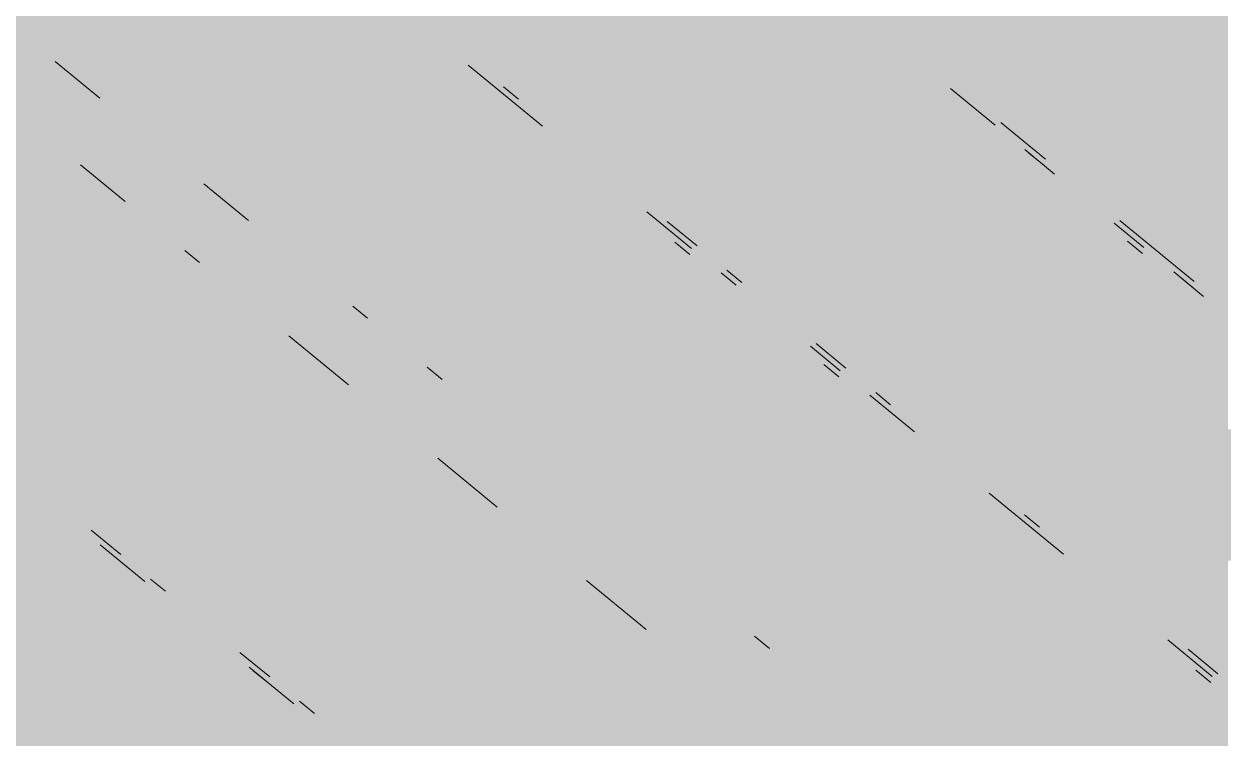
# Model space of a CAD drawing. Header units: millimetres. Extents: x 5 to 1315, y 5 to 292.
# Drawn here: x 1187.166 to 1189.805, y 86.176 to 87.749 of the extents above; entities that cross this region are included whole.
import ezdxf

# ---------------------------------------------------------------- set-up
doc = ezdxf.new("R2010")
doc.units = ezdxf.units.MM
doc.layers.add('EXISTING', color=7, linetype='Continuous')
doc.layers.add('IMAGES', color=7, linetype='Continuous')

# ---------------------------------------------------------------- blocks, each defined once
blk = doc.blocks.new('SHEET_03')
at = {"layer": 'EXISTING', "color": 250, "lineweight": 9}
for p, q in [((287.3327, 87.5856), (287.2344, 87.6664)), ((288.1436, 87.6586), (288.3074, 87.5239)), ((288.2543, 87.5837), (288.2216, 87.6106)), ((289.2052, 87.6069), (289.3035, 87.5261)), ((289.4143, 87.4512), (289.316, 87.532)), ((289.369, 87.4722), (289.4345, 87.4184)), ((289.4109, 87.4378), (289.3781, 87.4647)), ((287.2905, 87.4389), (287.3888, 87.3581)), ((287.6603, 87.3163), (287.562, 87.3971)), ((288.5367, 87.3354), (288.635, 87.2546)), ((288.6475, 87.2605), (288.582, 87.3143)), ((289.5656, 87.3106), (289.6311, 87.2568)), ((289.7419, 87.1818), (289.5781, 87.3165)), ((288.6316, 87.2412), (288.5989, 87.2681)), ((289.6277, 87.2434), (289.595, 87.2703)), ((287.5198, 87.2504), (287.5526, 87.2234)), ((288.7458, 87.1797), (288.713, 87.2066)), ((288.7005, 87.2007), (288.7333, 87.1738)), ((289.6967, 87.2029), (289.7622, 87.149)), ((289.7385, 87.1684), (289.7057, 87.1954)), ((287.9224, 87.1009), (287.8897, 87.1278)), ((287.7492, 87.0618), (287.8802, 86.9541)), ((288.8971, 87.0391), (288.9627, 86.9853)), ((288.9751, 86.9911), (288.9096, 87.045)), ((288.0863, 86.9662), (288.0535, 86.9931)), ((288.9593, 86.9719), (288.9265, 86.9988)), ((289.0282, 86.9314), (289.1265, 86.8506)), ((289.0734, 86.9103), (289.0407, 86.9373)), ((288.0768, 86.7925), (288.2079, 86.6848)), ((289.2903, 86.7159), (289.4541, 86.5813)), ((289.4011, 86.641), (289.3683, 86.6679)), ((287.3792, 86.5804), (287.3136, 86.6342)), ((287.3339, 86.6015), (287.4322, 86.5207)), ((287.4775, 86.4996), (287.4447, 86.5265)), ((288.4044, 86.5232), (288.5355, 86.4154)), ((288.807, 86.3737), (288.7743, 86.4006)), ((289.6835, 86.3927), (289.7817, 86.3119)), ((287.7068, 86.3111), (287.6413, 86.3649)), ((289.7942, 86.3178), (289.7287, 86.3717)), ((287.6616, 86.3321), (287.7598, 86.2513)), ((287.7034, 86.2976), (287.6706, 86.3246)), ((289.7783, 86.2985), (289.7456, 86.3255)), ((287.8051, 86.2303), (287.7723, 86.2572))]:
    blk.add_line(p, q, dxfattribs=at)
at = {"layer": 'IMAGES', "color": 7}
for points in [[(287.1182, 87.7237), (287.2145, 87.7237), (287.1182, 87.8201), (287.2145, 87.8201)], [(287.2145, 87.7237), (287.3109, 87.7237), (287.2145, 87.8201), (287.3109, 87.8201)], [(287.3109, 87.7237), (287.4073, 87.7237), (287.3109, 87.8201), (287.4073, 87.8201)], [(287.4073, 87.7237), (287.8891, 87.7237), (287.4073, 87.8201), (287.8891, 87.8201)], [(287.8891, 87.7237), (288.0818, 87.7237), (287.8891, 87.8201), (288.0818, 87.8201)], [(288.0818, 87.7237), (288.1782, 87.7237), (288.0818, 87.8201), (288.1782, 87.8201)], [(288.1782, 87.7237), (288.7564, 87.7237), (288.1782, 87.8201), (288.7564, 87.8201)], [(288.7564, 87.7237), (288.8527, 87.7237), (288.7564, 87.8201), (288.8527, 87.8201)], [(288.8527, 87.7237), (288.9491, 87.7237), (288.8527, 87.8201), (288.9491, 87.8201)], [(288.9491, 87.7237), (289.0455, 87.7237), (288.9491, 87.8201), (289.0455, 87.8201)], [(289.0455, 87.7237), (289.1418, 87.7237), (289.0455, 87.8201), (289.1418, 87.8201)], [(289.1418, 87.7237), (289.2382, 87.7237), (289.1418, 87.8201), (289.2382, 87.8201)], [(289.2382, 87.7237), (289.3345, 87.7237), (289.2382, 87.8201), (289.3345, 87.8201)], [(289.3345, 87.7237), (289.4309, 87.7237), (289.3345, 87.8201), (289.4309, 87.8201)], [(289.4309, 87.7237), (289.5273, 87.7237), (289.4309, 87.8201), (289.5273, 87.8201)], [(289.5273, 87.7237), (289.6236, 87.7237), (289.5273, 87.8201), (289.6236, 87.8201)], [(289.6236, 87.7237), (289.72, 87.7237), (289.6236, 87.8201), (289.72, 87.8201)], [(289.72, 87.7237), (289.8164, 87.7237), (289.72, 87.8201), (289.8164, 87.8201)], [(287.1182, 87.6273), (287.2145, 87.6273), (287.1182, 87.7237), (287.2145, 87.7237)], [(287.2145, 87.6273), (287.3109, 87.6273), (287.2145, 87.7237), (287.3109, 87.7237)], [(287.3109, 87.6273), (287.5036, 87.6273), (287.3109, 87.7237), (287.5036, 87.7237)], [(287.5036, 87.6273), (287.8891, 87.6273), (287.5036, 87.7237), (287.8891, 87.7237)], [(287.8891, 87.6273), (287.9855, 87.6273), (287.8891, 87.7237), (287.9855, 87.7237)], [(287.9855, 87.6273), (288.0818, 87.6273), (287.9855, 87.7237), (288.0818, 87.7237)], [(288.0818, 87.6273), (288.1782, 87.6273), (288.0818, 87.7237), (288.1782, 87.7237)], [(288.1782, 87.6273), (288.2745, 87.6273), (288.1782, 87.7237), (288.2745, 87.7237)], [(288.2745, 87.6273), (288.3709, 87.6273), (288.2745, 87.7237), (288.3709, 87.7237)], [(288.3709, 87.6273), (288.8527, 87.6273), (288.3709, 87.7237), (288.8527, 87.7237)], [(288.8527, 87.6273), (288.9491, 87.6273), (288.8527, 87.7237), (288.9491, 87.7237)], [(288.9491, 87.6273), (289.0455, 87.6273), (288.9491, 87.7237), (289.0455, 87.7237)], [(289.0455, 87.6273), (289.1418, 87.6273), (289.0455, 87.7237), (289.1418, 87.7237)], [(289.1418, 87.6273), (289.2382, 87.6273), (289.1418, 87.7237), (289.2382, 87.7237)], [(289.2382, 87.6273), (289.3345, 87.6273), (289.2382, 87.7237), (289.3345, 87.7237)], [(289.3345, 87.6273), (289.5273, 87.6273), (289.3345, 87.7237), (289.5273, 87.7237)], [(289.5273, 87.6273), (289.6236, 87.6273), (289.5273, 87.7237), (289.6236, 87.7237)], [(289.6236, 87.6273), (289.72, 87.6273), (289.6236, 87.7237), (289.72, 87.7237)], [(289.72, 87.6273), (289.8164, 87.6273), (289.72, 87.7237), (289.8164, 87.7237)], [(287.1182, 87.5309), (287.3109, 87.5309), (287.1182, 87.6273), (287.3109, 87.6273)], [(287.3109, 87.5309), (287.4073, 87.5309), (287.3109, 87.6273), (287.4073, 87.6273)], [(287.4073, 87.5309), (287.5036, 87.5309), (287.4073, 87.6273), (287.5036, 87.6273)], [(287.5036, 87.5309), (287.6, 87.5309), (287.5036, 87.6273), (287.6, 87.6273)], [(287.6, 87.5309), (287.9855, 87.5309), (287.6, 87.6273), (287.9855, 87.6273)], [(287.9855, 87.5309), (288.0818, 87.5309), (287.9855, 87.6273), (288.0818, 87.6273)], [(288.0818, 87.5309), (288.1782, 87.5309), (288.0818, 87.6273), (288.1782, 87.6273)], [(288.1782, 87.5309), (288.3709, 87.5309), (288.1782, 87.6273), (288.3709, 87.6273)], [(288.3709, 87.5309), (288.4673, 87.5309), (288.3709, 87.6273), (288.4673, 87.6273)], [(288.4673, 87.5309), (289.0455, 87.5309), (288.4673, 87.6273), (289.0455, 87.6273)], [(289.0455, 87.5309), (289.1418, 87.5309), (289.0455, 87.6273), (289.1418, 87.6273)], [(289.1418, 87.5309), (289.2382, 87.5309), (289.1418, 87.6273), (289.2382, 87.6273)], [(289.2382, 87.5309), (289.3345, 87.5309), (289.2382, 87.6273), (289.3345, 87.6273)], [(289.3345, 87.5309), (289.4309, 87.5309), (289.3345, 87.6273), (289.4309, 87.6273)], [(289.4309, 87.5309), (289.5273, 87.5309), (289.4309, 87.6273), (289.5273, 87.6273)], [(289.5273, 87.5309), (289.6236, 87.5309), (289.5273, 87.6273), (289.6236, 87.6273)], [(289.6236, 87.5309), (289.72, 87.5309), (289.6236, 87.6273), (289.72, 87.6273)], [(289.72, 87.5309), (289.8164, 87.5309), (289.72, 87.6273), (289.8164, 87.6273)], [(287.1182, 87.4345), (287.2145, 87.4345), (287.1182, 87.5309), (287.2145, 87.5309)], [(287.2145, 87.4345), (287.3109, 87.4345), (287.2145, 87.5309), (287.3109, 87.5309)], [(287.3109, 87.4345), (287.4073, 87.4345), (287.3109, 87.5309), (287.4073, 87.5309)], [(287.4073, 87.4345), (287.5036, 87.4345), (287.4073, 87.5309), (287.5036, 87.5309)], [(287.5036, 87.4345), (287.6, 87.4345), (287.5036, 87.5309), (287.6, 87.5309)], [(287.6, 87.4345), (287.6964, 87.4345), (287.6, 87.5309), (287.6964, 87.5309)], [(287.6964, 87.4345), (288.0818, 87.4345), (287.6964, 87.5309), (288.0818, 87.5309)], [(288.0818, 87.4345), (288.1782, 87.4345), (288.0818, 87.5309), (288.1782, 87.5309)], [(288.1782, 87.4345), (288.2745, 87.4345), (288.1782, 87.5309), (288.2745, 87.5309)], [(288.2745, 87.4345), (288.4673, 87.4345), (288.2745, 87.5309), (288.4673, 87.5309)], [(288.4673, 87.4345), (288.5636, 87.4345), (288.4673, 87.5309), (288.5636, 87.5309)], [(288.5636, 87.4345), (289.0455, 87.4345), (288.5636, 87.5309), (289.0455, 87.5309)], [(289.0455, 87.4345), (289.1418, 87.4345), (289.0455, 87.5309), (289.1418, 87.5309)], [(289.1418, 87.4345), (289.2382, 87.4345), (289.1418, 87.5309), (289.2382, 87.5309)], [(289.2382, 87.4345), (289.3345, 87.4345), (289.2382, 87.5309), (289.3345, 87.5309)], [(289.3345, 87.4345), (289.4309, 87.4345), (289.3345, 87.5309), (289.4309, 87.5309)], [(289.4309, 87.4345), (289.5273, 87.4345), (289.4309, 87.5309), (289.5273, 87.5309)], [(289.5273, 87.4345), (289.6236, 87.4345), (289.5273, 87.5309), (289.6236, 87.5309)], [(289.6236, 87.4345), (289.72, 87.4345), (289.6236, 87.5309), (289.72, 87.5309)], [(289.72, 87.4345), (289.8164, 87.4345), (289.72, 87.5309), (289.8164, 87.5309)], [(287.1182, 87.3381), (287.2145, 87.3381), (287.1182, 87.4345), (287.2145, 87.4345)], [(287.2145, 87.3381), (287.3109, 87.3381), (287.2145, 87.4345), (287.3109, 87.4345)], [(287.3109, 87.3381), (287.4073, 87.3381), (287.3109, 87.4345), (287.4073, 87.4345)], [(287.4073, 87.2417), (287.5036, 87.2417), (287.4073, 87.4345), (287.5036, 87.4345)], [(287.5036, 87.3381), (287.6, 87.3381), (287.5036, 87.4345), (287.6, 87.4345)], [(287.6, 87.3381), (287.6964, 87.3381), (287.6, 87.4345), (287.6964, 87.4345)], [(287.6964, 87.3381), (287.7927, 87.3381), (287.6964, 87.4345), (287.7927, 87.4345)], [(287.7927, 87.3381), (287.8891, 87.3381), (287.7927, 87.4345), (287.8891, 87.4345)], [(287.8891, 87.3381), (288.2745, 87.3381), (287.8891, 87.4345), (288.2745, 87.4345)], [(288.2745, 87.3381), (288.3709, 87.3381), (288.2745, 87.4345), (288.3709, 87.4345)], [(288.3709, 87.3381), (288.4673, 87.3381), (288.3709, 87.4345), (288.4673, 87.4345)], [(288.4673, 87.3381), (288.5636, 87.3381), (288.4673, 87.4345), (288.5636, 87.4345)], [(288.5636, 87.3381), (288.66, 87.3381), (288.5636, 87.4345), (288.66, 87.4345)], [(288.66, 87.3381), (288.7564, 87.3381), (288.66, 87.4345), (288.7564, 87.4345)], [(288.7564, 87.3381), (289.2382, 87.3381), (288.7564, 87.4345), (289.2382, 87.4345)], [(289.2382, 87.3381), (289.3345, 87.3381), (289.2382, 87.4345), (289.3345, 87.4345)], [(289.3345, 87.3381), (289.4309, 87.3381), (289.3345, 87.4345), (289.4309, 87.4345)], [(289.4309, 87.3381), (289.5273, 87.3381), (289.4309, 87.4345), (289.5273, 87.4345)], [(289.5273, 87.2417), (289.6236, 87.2417), (289.5273, 87.4345), (289.6236, 87.4345)], [(289.6236, 87.3381), (289.72, 87.3381), (289.6236, 87.4345), (289.72, 87.4345)], [(289.72, 87.3381), (289.8164, 87.3381), (289.72, 87.4345), (289.8164, 87.4345)], [(286.7327, 87.2417), (287.2145, 87.2417), (286.7327, 87.3381), (287.2145, 87.3381)], [(287.2145, 87.2417), (287.3109, 87.2417), (287.2145, 87.3381), (287.3109, 87.3381)], [(287.3109, 87.2417), (287.4073, 87.2417), (287.3109, 87.3381), (287.4073, 87.3381)], [(287.5036, 87.2417), (287.7927, 87.2417), (287.5036, 87.3381), (287.7927, 87.3381)], [(287.7927, 87.2417), (287.8891, 87.2417), (287.7927, 87.3381), (287.8891, 87.3381)], [(287.8891, 87.2417), (287.9855, 87.2417), (287.8891, 87.3381), (287.9855, 87.3381)], [(287.9855, 87.2417), (288.3709, 87.2417), (287.9855, 87.3381), (288.3709, 87.3381)], [(288.3709, 87.2417), (288.4673, 87.2417), (288.3709, 87.3381), (288.4673, 87.3381)], [(288.4673, 87.2417), (288.5636, 87.2417), (288.4673, 87.3381), (288.5636, 87.3381)], [(288.5636, 87.2417), (288.66, 87.2417), (288.5636, 87.3381), (288.66, 87.3381)], [(288.66, 87.2417), (288.7564, 87.2417), (288.66, 87.3381), (288.7564, 87.3381)], [(288.7564, 87.2417), (288.8527, 87.2417), (288.7564, 87.3381), (288.8527, 87.3381)], [(288.8527, 87.2417), (289.3345, 87.2417), (288.8527, 87.3381), (289.3345, 87.3381)], [(289.3345, 87.2417), (289.4309, 87.2417), (289.3345, 87.3381), (289.4309, 87.3381)], [(289.4309, 87.2417), (289.5273, 87.2417), (289.4309, 87.3381), (289.5273, 87.3381)], [(289.6236, 87.2417), (289.72, 87.2417), (289.6236, 87.3381), (289.72, 87.3381)], [(289.72, 87.2417), (289.8164, 87.2417), (289.72, 87.3381), (289.8164, 87.3381)], [(286.8291, 87.1453), (287.3109, 87.1453), (286.8291, 87.2417), (287.3109, 87.2417)], [(287.3109, 87.1453), (287.4073, 87.1453), (287.3109, 87.2417), (287.4073, 87.2417)], [(287.4073, 87.1453), (287.5036, 87.1453), (287.4073, 87.2417), (287.5036, 87.2417)], [(287.5036, 87.1453), (287.6, 87.1453), (287.5036, 87.2417), (287.6, 87.2417)], [(287.6, 87.1453), (287.6964, 87.1453), (287.6, 87.2417), (287.6964, 87.2417)], [(287.6964, 87.1453), (287.7927, 87.1453), (287.6964, 87.2417), (287.7927, 87.2417)], [(287.7927, 87.1453), (287.8891, 87.1453), (287.7927, 87.2417), (287.8891, 87.2417)], [(287.8891, 87.1453), (287.9855, 87.1453), (287.8891, 87.2417), (287.9855, 87.2417)], [(287.9855, 87.1453), (288.0818, 87.1453), (287.9855, 87.2417), (288.0818, 87.2417)], [(288.0818, 87.1453), (288.4673, 87.1453), (288.0818, 87.2417), (288.4673, 87.2417)], [(288.4673, 87.1453), (288.5636, 87.1453), (288.4673, 87.2417), (288.5636, 87.2417)], [(288.5636, 87.1453), (288.66, 87.1453), (288.5636, 87.2417), (288.66, 87.2417)], [(288.66, 87.1453), (288.7564, 87.1453), (288.66, 87.2417), (288.7564, 87.2417)], [(288.7564, 87.1453), (288.8527, 87.1453), (288.7564, 87.2417), (288.8527, 87.2417)], [(288.8527, 87.1453), (288.9491, 87.1453), (288.8527, 87.2417), (288.9491, 87.2417)], [(288.9491, 87.1453), (289.5273, 87.1453), (288.9491, 87.2417), (289.5273, 87.2417)], [(289.5273, 87.1453), (289.6236, 87.1453), (289.5273, 87.2417), (289.6236, 87.2417)], [(289.6236, 87.1453), (289.72, 87.1453), (289.6236, 87.2417), (289.72, 87.2417)], [(289.72, 87.0489), (289.8164, 87.0489), (289.72, 87.2417), (289.8164, 87.2417)], [(286.9255, 87.0489), (287.4073, 87.0489), (286.9255, 87.1453), (287.4073, 87.1453)], [(287.4073, 87.0489), (287.6, 87.0489), (287.4073, 87.1453), (287.6, 87.1453)], [(287.6, 87.0489), (287.6964, 87.0489), (287.6, 87.1453), (287.6964, 87.1453)], [(287.6964, 87.0489), (287.8891, 87.0489), (287.6964, 87.1453), (287.8891, 87.1453)], [(287.8891, 86.8561), (287.9855, 86.8561), (287.8891, 87.1453), (287.9855, 87.1453)], [(287.9855, 87.0489), (288.0818, 87.0489), (287.9855, 87.1453), (288.0818, 87.1453)], [(288.0818, 87.0489), (288.1782, 87.0489), (288.0818, 87.1453), (288.1782, 87.1453)], [(288.1782, 87.0489), (288.5636, 87.0489), (288.1782, 87.1453), (288.5636, 87.1453)], [(288.5636, 87.0489), (288.66, 87.0489), (288.5636, 87.1453), (288.66, 87.1453)], [(288.66, 87.0489), (288.7564, 87.0489), (288.66, 87.1453), (288.7564, 87.1453)], [(288.7564, 87.0489), (288.8527, 87.0489), (288.7564, 87.1453), (288.8527, 87.1453)], [(288.8527, 87.0489), (288.9491, 87.0489), (288.8527, 87.1453), (288.9491, 87.1453)], [(288.9491, 87.0489), (289.0455, 87.0489), (288.9491, 87.1453), (289.0455, 87.1453)], [(289.0455, 87.0489), (289.1418, 87.0489), (289.0455, 87.1453), (289.1418, 87.1453)], [(289.1418, 87.0489), (289.6236, 87.0489), (289.1418, 87.1453), (289.6236, 87.1453)], [(289.6236, 87.0489), (289.72, 87.0489), (289.6236, 87.1453), (289.72, 87.1453)], [(287.1182, 86.9525), (287.5036, 86.9525), (287.1182, 87.0489), (287.5036, 87.0489)], [(287.5036, 86.9525), (287.6, 86.9525), (287.5036, 87.0489), (287.6, 87.0489)], [(287.6, 86.9525), (287.6964, 86.9525), (287.6, 87.0489), (287.6964, 87.0489)], [(287.6964, 86.9525), (287.7927, 86.9525), (287.6964, 87.0489), (287.7927, 87.0489)], [(287.7927, 86.9525), (287.8891, 86.9525), (287.7927, 87.0489), (287.8891, 87.0489)], [(287.9855, 86.9525), (288.0818, 86.9525), (287.9855, 87.0489), (288.0818, 87.0489)], [(288.0818, 86.9525), (288.1782, 86.9525), (288.0818, 87.0489), (288.1782, 87.0489)], [(288.1782, 86.9525), (288.2745, 86.9525), (288.1782, 87.0489), (288.2745, 87.0489)], [(288.2745, 86.9525), (288.8527, 86.9525), (288.2745, 87.0489), (288.8527, 87.0489)], [(288.8527, 86.9525), (289.0455, 86.9525), (288.8527, 87.0489), (289.0455, 87.0489)], [(289.0455, 86.9525), (289.1418, 86.9525), (289.0455, 87.0489), (289.1418, 87.0489)], [(289.1418, 86.9525), (289.2382, 86.9525), (289.1418, 87.0489), (289.2382, 87.0489)], [(289.2382, 86.9525), (289.72, 86.9525), (289.2382, 87.0489), (289.72, 87.0489)], [(289.72, 86.9525), (289.8164, 86.9525), (289.72, 87.0489), (289.8164, 87.0489)], [(287.1182, 86.8561), (287.2145, 86.8561), (287.1182, 86.9525), (287.2145, 86.9525)], [(287.2145, 86.8561), (287.3109, 86.8561), (287.2145, 86.9525), (287.3109, 86.9525)], [(287.3109, 86.8561), (287.6964, 86.8561), (287.3109, 86.9525), (287.6964, 86.9525)], [(287.6964, 86.8561), (287.7927, 86.8561), (287.6964, 86.9525), (287.7927, 86.9525)], [(287.7927, 86.8561), (287.8891, 86.8561), (287.7927, 86.9525), (287.8891, 86.9525)], [(287.9855, 86.8561), (288.1782, 86.8561), (287.9855, 86.9525), (288.1782, 86.9525)], [(288.1782, 86.8561), (288.2745, 86.8561), (288.1782, 86.9525), (288.2745, 86.9525)], [(288.2745, 86.8561), (288.3709, 86.8561), (288.2745, 86.9525), (288.3709, 86.9525)], [(288.3709, 86.8561), (288.4673, 86.8561), (288.3709, 86.9525), (288.4673, 86.9525)], [(288.4673, 86.8561), (288.8527, 86.8561), (288.4673, 86.9525), (288.8527, 86.9525)], [(288.8527, 86.8561), (288.9491, 86.8561), (288.8527, 86.9525), (288.9491, 86.9525)], [(288.9491, 86.8561), (289.1418, 86.8561), (288.9491, 86.9525), (289.1418, 86.9525)], [(289.1418, 86.8561), (289.2382, 86.8561), (289.1418, 86.9525), (289.2382, 86.9525)], [(289.2382, 86.8561), (289.3345, 86.8561), (289.2382, 86.9525), (289.3345, 86.9525)], [(289.3345, 86.8561), (289.8164, 86.8561), (289.3345, 86.9525), (289.8164, 86.9525)], [(287.1182, 86.6633), (287.2145, 86.6633), (287.1182, 86.8561), (287.2145, 86.8561)], [(287.2145, 86.7597), (287.3109, 86.7597), (287.2145, 86.8561), (287.3109, 86.8561)], [(287.3109, 86.7597), (287.4073, 86.7597), (287.3109, 86.8561), (287.4073, 86.8561)], [(287.4073, 86.7597), (287.7927, 86.7597), (287.4073, 86.8561), (287.7927, 86.8561)], [(287.7927, 86.7597), (287.8891, 86.7597), (287.7927, 86.8561), (287.8891, 86.8561)], [(287.8891, 86.7597), (287.9855, 86.7597), (287.8891, 86.8561), (287.9855, 86.8561)], [(287.9855, 86.7597), (288.1782, 86.7597), (287.9855, 86.8561), (288.1782, 86.8561)], [(288.1782, 86.7597), (288.2745, 86.7597), (288.1782, 86.8561), (288.2745, 86.8561)], [(288.2745, 86.7597), (288.3709, 86.7597), (288.2745, 86.8561), (288.3709, 86.8561)], [(288.3709, 86.7597), (288.4673, 86.7597), (288.3709, 86.8561), (288.4673, 86.8561)], [(288.4673, 86.7597), (288.5636, 86.7597), (288.4673, 86.8561), (288.5636, 86.8561)], [(288.5636, 86.7597), (288.9491, 86.7597), (288.5636, 86.8561), (288.9491, 86.8561)], [(288.9491, 86.7597), (289.0455, 86.7597), (288.9491, 86.8561), (289.0455, 86.8561)], [(289.0455, 86.7597), (289.3345, 86.7597), (289.0455, 86.8561), (289.3345, 86.8561)], [(289.3345, 86.7597), (289.4309, 86.7597), (289.3345, 86.8561), (289.4309, 86.8561)], [(289.4309, 86.7597), (289.9127, 86.7597), (289.4309, 86.8561), (289.9127, 86.8561)], [(287.2145, 86.6633), (287.3109, 86.6633), (287.2145, 86.7597), (287.3109, 86.7597)], [(287.3109, 86.6633), (287.4073, 86.6633), (287.3109, 86.7597), (287.4073, 86.7597)], [(287.4073, 86.6633), (287.5036, 86.6633), (287.4073, 86.7597), (287.5036, 86.7597)], [(287.5036, 86.6633), (287.8891, 86.6633), (287.5036, 86.7597), (287.8891, 86.7597)], [(287.8891, 86.6633), (287.9855, 86.6633), (287.8891, 86.7597), (287.9855, 86.7597)], [(287.9855, 86.6633), (288.0818, 86.6633), (287.9855, 86.7597), (288.0818, 86.7597)], [(288.0818, 86.6633), (288.1782, 86.6633), (288.0818, 86.7597), (288.1782, 86.7597)], [(288.1782, 86.6633), (288.2745, 86.6633), (288.1782, 86.7597), (288.2745, 86.7597)], [(288.2745, 86.6633), (288.3709, 86.6633), (288.2745, 86.7597), (288.3709, 86.7597)], [(288.3709, 86.6633), (288.4673, 86.6633), (288.3709, 86.7597), (288.4673, 86.7597)], [(288.4673, 86.6633), (288.66, 86.6633), (288.4673, 86.7597), (288.66, 86.7597)], [(288.66, 86.6633), (289.0455, 86.6633), (288.66, 86.7597), (289.0455, 86.7597)], [(289.0455, 86.6633), (289.1418, 86.6633), (289.0455, 86.7597), (289.1418, 86.7597)], [(289.1418, 86.6633), (289.2382, 86.6633), (289.1418, 86.7597), (289.2382, 86.7597)], [(289.2382, 86.6633), (289.4309, 86.6633), (289.2382, 86.7597), (289.4309, 86.7597)], [(289.4309, 86.6633), (289.5273, 86.6633), (289.4309, 86.7597), (289.5273, 86.7597)], [(289.5273, 86.6633), (290.1055, 86.6633), (289.5273, 86.7597), (290.1055, 86.7597)], [(287.1182, 86.5669), (287.2145, 86.5669), (287.1182, 86.6633), (287.2145, 86.6633)], [(287.2145, 86.5669), (287.4073, 86.5669), (287.2145, 86.6633), (287.4073, 86.6633)], [(287.4073, 86.5669), (287.5036, 86.5669), (287.4073, 86.6633), (287.5036, 86.6633)], [(287.5036, 86.5669), (287.6, 86.5669), (287.5036, 86.6633), (287.6, 86.6633)], [(287.6, 86.5669), (288.1782, 86.5669), (287.6, 86.6633), (288.1782, 86.6633)], [(288.1782, 86.5669), (288.2745, 86.5669), (288.1782, 86.6633), (288.2745, 86.6633)], [(288.2745, 86.5669), (288.4673, 86.5669), (288.2745, 86.6633), (288.4673, 86.6633)], [(288.4673, 86.5669), (288.66, 86.5669), (288.4673, 86.6633), (288.66, 86.6633)], [(288.66, 86.5669), (288.7564, 86.5669), (288.66, 86.6633), (288.7564, 86.6633)], [(288.7564, 86.5669), (289.1418, 86.5669), (288.7564, 86.6633), (289.1418, 86.6633)], [(289.1418, 86.5669), (289.2382, 86.5669), (289.1418, 86.6633), (289.2382, 86.6633)], [(289.2382, 86.5669), (289.3345, 86.5669), (289.2382, 86.6633), (289.3345, 86.6633)], [(289.3345, 86.5669), (289.5273, 86.5669), (289.3345, 86.6633), (289.5273, 86.6633)], [(289.5273, 86.5669), (289.6236, 86.5669), (289.5273, 86.6633), (289.6236, 86.6633)], [(289.6236, 86.5669), (290.2018, 86.5669), (289.6236, 86.6633), (290.2018, 86.6633)], [(286.7327, 86.4705), (287.2145, 86.4705), (286.7327, 86.5669), (287.2145, 86.5669)], [(287.2145, 86.4705), (287.3109, 86.4705), (287.2145, 86.5669), (287.3109, 86.5669)], [(287.3109, 86.4705), (287.5036, 86.4705), (287.3109, 86.5669), (287.5036, 86.5669)], [(287.5036, 86.4705), (287.6964, 86.4705), (287.5036, 86.5669), (287.6964, 86.5669)], [(287.6964, 86.4705), (288.1782, 86.4705), (287.6964, 86.5669), (288.1782, 86.5669)], [(288.1782, 86.4705), (288.2745, 86.4705), (288.1782, 86.5669), (288.2745, 86.5669)], [(288.2745, 86.4705), (288.3709, 86.4705), (288.2745, 86.5669), (288.3709, 86.5669)], [(288.3709, 86.4705), (288.5636, 86.4705), (288.3709, 86.5669), (288.5636, 86.5669)], [(288.5636, 86.4705), (288.66, 86.4705), (288.5636, 86.5669), (288.66, 86.5669)], [(288.66, 86.4705), (288.7564, 86.4705), (288.66, 86.5669), (288.7564, 86.5669)], [(288.7564, 86.4705), (288.8527, 86.4705), (288.7564, 86.5669), (288.8527, 86.5669)], [(288.8527, 86.4705), (289.2382, 86.4705), (288.8527, 86.5669), (289.2382, 86.5669)], [(289.2382, 86.4705), (289.3345, 86.4705), (289.2382, 86.5669), (289.3345, 86.5669)], [(289.3345, 86.4705), (289.4309, 86.4705), (289.3345, 86.5669), (289.4309, 86.5669)], [(289.4309, 86.4705), (289.6236, 86.4705), (289.4309, 86.5669), (289.6236, 86.5669)], [(289.6236, 86.4705), (289.72, 86.4705), (289.6236, 86.5669), (289.72, 86.5669)], [(289.72, 86.4705), (289.8164, 86.4705), (289.72, 86.5669), (289.8164, 86.5669)], [(286.8291, 86.3741), (287.4073, 86.3741), (286.8291, 86.4705), (287.4073, 86.4705)], [(287.4073, 86.3741), (287.5036, 86.3741), (287.4073, 86.4705), (287.5036, 86.4705)], [(287.5036, 86.3741), (287.6, 86.3741), (287.5036, 86.4705), (287.6, 86.4705)], [(287.6, 86.3741), (287.6964, 86.3741), (287.6, 86.4705), (287.6964, 86.4705)], [(287.6964, 86.3741), (287.7927, 86.3741), (287.6964, 86.4705), (287.7927, 86.4705)], [(287.7927, 86.3741), (288.2745, 86.3741), (287.7927, 86.4705), (288.2745, 86.4705)], [(288.2745, 86.3741), (288.3709, 86.3741), (288.2745, 86.4705), (288.3709, 86.4705)], [(288.3709, 86.3741), (288.4673, 86.3741), (288.3709, 86.4705), (288.4673, 86.4705)], [(288.4673, 86.3741), (288.5636, 86.3741), (288.4673, 86.4705), (288.5636, 86.4705)], [(288.5636, 86.3741), (288.66, 86.3741), (288.5636, 86.4705), (288.66, 86.4705)], [(288.66, 86.2777), (288.7564, 86.2777), (288.66, 86.4705), (288.7564, 86.4705)], [(288.7564, 86.3741), (288.8527, 86.3741), (288.7564, 86.4705), (288.8527, 86.4705)], [(288.8527, 86.3741), (288.9491, 86.3741), (288.8527, 86.4705), (288.9491, 86.4705)], [(288.9491, 86.3741), (289.4309, 86.3741), (288.9491, 86.4705), (289.4309, 86.4705)], [(289.4309, 86.3741), (289.5273, 86.3741), (289.4309, 86.4705), (289.5273, 86.4705)], [(289.5273, 86.3741), (289.6236, 86.3741), (289.5273, 86.4705), (289.6236, 86.4705)], [(289.6236, 86.3741), (289.72, 86.3741), (289.6236, 86.4705), (289.72, 86.4705)], [(289.72, 86.3741), (289.8164, 86.3741), (289.72, 86.4705), (289.8164, 86.4705)], [(286.9255, 86.2777), (287.4073, 86.2777), (286.9255, 86.3741), (287.4073, 86.3741)], [(287.4073, 86.2777), (287.5036, 86.2777), (287.4073, 86.3741), (287.5036, 86.3741)], [(287.5036, 86.2777), (287.6, 86.2777), (287.5036, 86.3741), (287.6, 86.3741)], [(287.6, 86.2777), (287.6964, 86.2777), (287.6, 86.3741), (287.6964, 86.3741)], [(287.6964, 86.2777), (287.7927, 86.2777), (287.6964, 86.3741), (287.7927, 86.3741)], [(287.7927, 86.2777), (287.8891, 86.2777), (287.7927, 86.3741), (287.8891, 86.3741)], [(287.8891, 86.2777), (288.3709, 86.2777), (287.8891, 86.3741), (288.3709, 86.3741)], [(288.3709, 86.2777), (288.4673, 86.2777), (288.3709, 86.3741), (288.4673, 86.3741)], [(288.4673, 86.2777), (288.5636, 86.2777), (288.4673, 86.3741), (288.5636, 86.3741)], [(288.5636, 86.2777), (288.66, 86.2777), (288.5636, 86.3741), (288.66, 86.3741)], [(288.7564, 86.2777), (288.8527, 86.2777), (288.7564, 86.3741), (288.8527, 86.3741)], [(288.8527, 86.2777), (288.9491, 86.2777), (288.8527, 86.3741), (288.9491, 86.3741)], [(288.9491, 86.2777), (289.0455, 86.2777), (288.9491, 86.3741), (289.0455, 86.3741)], [(289.0455, 86.2777), (289.1418, 86.2777), (289.0455, 86.3741), (289.1418, 86.3741)], [(289.1418, 86.2777), (289.5273, 86.2777), (289.1418, 86.3741), (289.5273, 86.3741)], [(289.5273, 86.2777), (289.6236, 86.2777), (289.5273, 86.3741), (289.6236, 86.3741)], [(289.6236, 86.2777), (289.72, 86.2777), (289.6236, 86.3741), (289.72, 86.3741)], [(289.72, 86.2777), (289.8164, 86.2777), (289.72, 86.3741), (289.8164, 86.3741)], [(287.0218, 86.1813), (287.5036, 86.1813), (287.0218, 86.2777), (287.5036, 86.2777)], [(287.5036, 86.1813), (287.6964, 86.1813), (287.5036, 86.2777), (287.6964, 86.2777)], [(287.6964, 86.1813), (287.8891, 86.1813), (287.6964, 86.2777), (287.8891, 86.2777)], [(287.8891, 86.1813), (287.9855, 86.1813), (287.8891, 86.2777), (287.9855, 86.2777)], [(287.9855, 86.1813), (288.0818, 86.1813), (287.9855, 86.2777), (288.0818, 86.2777)], [(288.0818, 86.1813), (288.4673, 86.1813), (288.0818, 86.2777), (288.4673, 86.2777)], [(288.4673, 86.1813), (288.5636, 86.1813), (288.4673, 86.2777), (288.5636, 86.2777)], [(288.5636, 86.1813), (288.66, 86.1813), (288.5636, 86.2777), (288.66, 86.2777)], [(288.66, 86.1813), (288.7564, 86.1813), (288.66, 86.2777), (288.7564, 86.2777)], [(288.7564, 86.0849), (288.8527, 86.0849), (288.7564, 86.2777), (288.8527, 86.2777)], [(288.8527, 86.1813), (288.9491, 86.1813), (288.8527, 86.2777), (288.9491, 86.2777)], [(288.9491, 86.1813), (289.0455, 86.1813), (288.9491, 86.2777), (289.0455, 86.2777)], [(289.0455, 86.1813), (289.1418, 86.1813), (289.0455, 86.2777), (289.1418, 86.2777)], [(289.1418, 86.1813), (289.2382, 86.1813), (289.1418, 86.2777), (289.2382, 86.2777)], [(289.2382, 86.1813), (289.6236, 86.1813), (289.2382, 86.2777), (289.6236, 86.2777)], [(289.6236, 86.1813), (289.72, 86.1813), (289.6236, 86.2777), (289.72, 86.2777)], [(289.72, 86.1813), (289.8164, 86.1813), (289.72, 86.2777), (289.8164, 86.2777)], [(287.1182, 86.0849), (287.2145, 86.0849), (287.1182, 86.1813), (287.2145, 86.1813)], [(287.2145, 86.0849), (287.6964, 86.0849), (287.2145, 86.1813), (287.6964, 86.1813)], [(287.6964, 86.0849), (287.7927, 86.0849), (287.6964, 86.1813), (287.7927, 86.1813)], [(287.7927, 86.0849), (287.8891, 86.0849), (287.7927, 86.1813), (287.8891, 86.1813)], [(287.8891, 86.0849), (287.9855, 86.0849), (287.8891, 86.1813), (287.9855, 86.1813)], [(287.9855, 86.0849), (288.0818, 86.0849), (287.9855, 86.1813), (288.0818, 86.1813)], [(288.0818, 86.0849), (288.1782, 86.0849), (288.0818, 86.1813), (288.1782, 86.1813)], [(288.1782, 86.0849), (288.5636, 86.0849), (288.1782, 86.1813), (288.5636, 86.1813)], [(288.5636, 86.0849), (288.7564, 86.0849), (288.5636, 86.1813), (288.7564, 86.1813)], [(288.8527, 86.0849), (288.9491, 86.0849), (288.8527, 86.1813), (288.9491, 86.1813)], [(288.9491, 86.0849), (289.0455, 86.0849), (288.9491, 86.1813), (289.0455, 86.1813)], [(289.0455, 86.0849), (289.1418, 86.0849), (289.0455, 86.1813), (289.1418, 86.1813)], [(289.1418, 86.0849), (289.2382, 86.0849), (289.1418, 86.1813), (289.2382, 86.1813)], [(289.2382, 86.0849), (289.3345, 86.0849), (289.2382, 86.1813), (289.3345, 86.1813)], [(289.3345, 86.0849), (289.72, 86.0849), (289.3345, 86.1813), (289.72, 86.1813)], [(289.72, 86.0849), (289.8164, 86.0849), (289.72, 86.1813), (289.8164, 86.1813)]]:
    blk.add_solid(points, dxfattribs=at)

msp = doc.modelspace()

# ---------------------------------------------------------------- block references
msp.add_blockref('SHEET_03', (900, 0))

doc.saveas('drawing.dxf')
